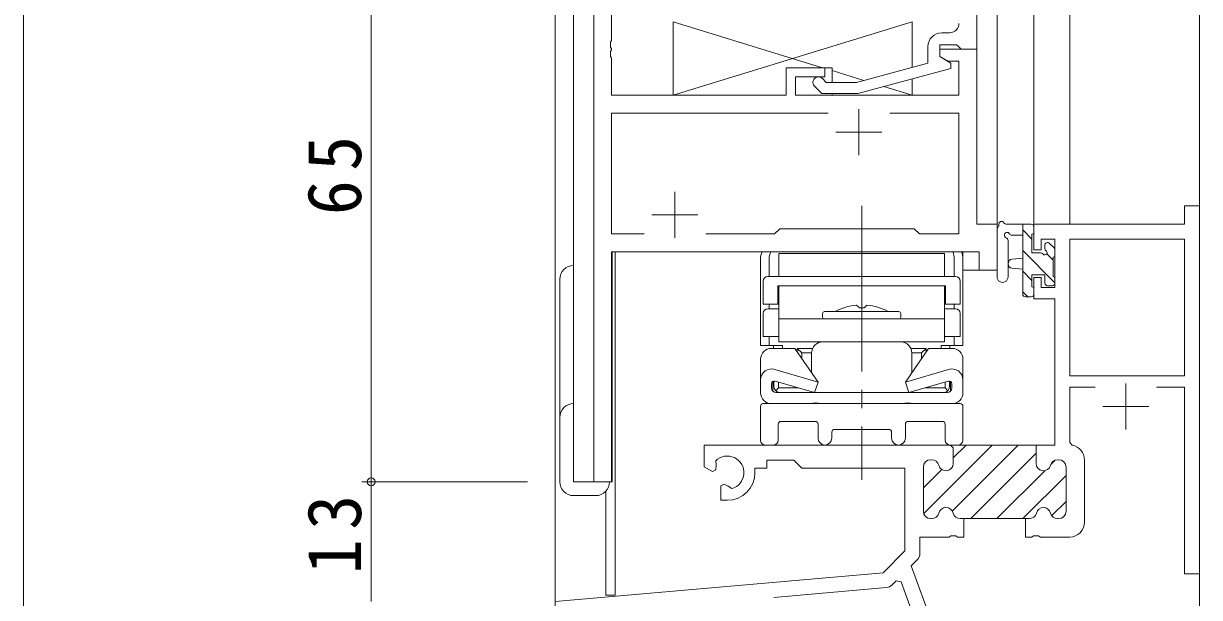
# Model space of a CAD drawing. Units: millimetres, scale not verified. Extents: x -594 to 199, y -420 to 144.
# Drawn here: x -591.2 to -463.4, y -317.7 to -255.3 of the extents above; entities that cross this region are included whole.
import ezdxf

# ---------------------------------------------------------------- set-up
doc = ezdxf.new("R2010")
doc.units = ezdxf.units.MM
doc.header["$LTSCALE"] = 2
doc.linetypes.add('CHAIN2', pattern=[12, 9, -1, 1, -1])
for name, color, linetype, lineweight in [('0-1_YKK_ZWAK', 7, 'Continuous', 9), ('0-3_YKK_11', 7, 'Continuous', 9), ('0-4_YKK_12', 2, 'Continuous', 9), ('0-5_YKK_13', 4, 'Continuous', 9), ('0-7_YKK_D', 6, 'Continuous', 9)]:
    doc.layers.add(name, color=color, linetype=linetype, lineweight=lineweight)
doc.styles.add('ＭＳ ゴシック', font='')
doc.styles.get('ＭＳ ゴシック').set_extended_font_data('MS Gothic')

msp = doc.modelspace()

# ---------------------------------------------------------------- linework, layer by layer
at = {"layer": '0-1_YKK_ZWAK'}
msp.add_line((-591.2, -383.6), (-591.2, 141.4), dxfattribs=at)
at = {"layer": '0-3_YKK_11'}
for p, q in [((-529.228, -240.116), (-529.228, -305.116)), ((-487.628, -258.116), (-487.628, -240.116)), ((-527.298, -257.158), (-527.298, -252.316)), ((-490.558, -256.316), (-491.428, -256.316)), ((-527.418, -257.341), (-527.298, -257.158)), ((-527.418, -257.891), (-527.418, -257.341)), ((-527.298, -258.074), (-527.418, -257.891)), ((-527.298, -258.158), (-527.298, -258.074)), ((-492.928, -257.816), (-492.928, -259.636)), ((-491.628, -257.616), (-489.828, -257.616)), ((-491.628, -258.916), (-491.628, -257.616)), ((-489.828, -257.616), (-489.628, -257.816)), ((-489.628, -257.816), (-489.328, -258.116)), ((-527.418, -258.341), (-527.298, -258.158)), ((-527.418, -258.891), (-527.418, -258.341)), ((-527.298, -259.074), (-527.418, -258.891)), ((-527.298, -263.116), (-527.298, -259.074)), ((-491.628, -258.116), (-491.628, -258.916)), ((-487.628, -258.116), (-491.628, -258.116)), ((-490.428, -259.609), (-491.628, -258.916)), ((-491.628, -258.916), (-490.762, -259.416)), ((-489.328, -258.116), (-487.628, -258.116)), ((-487.628, -277.116), (-487.628, -258.116)), ((-508.328, -260.116), (-508.328, -263.116)), ((-504.128, -260.116), (-508.328, -260.116)), ((-504.128, -261.116), (-504.128, -260.116)), ((-492.928, -259.636), (-500.689, -261.716)), ((-500.531, -262.916), (-490.428, -260.209)), ((-490.762, -259.416), (-489.558, -259.416)), ((-490.428, -260.209), (-490.428, -259.609)), ((-489.558, -259.416), (-489.558, -263.116)), ((-507.328, -261.116), (-504.128, -261.116)), ((-507.328, -263.116), (-507.328, -261.116)), ((-503.979, -261.716), (-504.403, -261.292)), ((-500.689, -261.716), (-503.979, -261.716)), ((-508.328, -263.116), (-527.298, -263.116)), ((-489.558, -263.116), (-507.328, -263.116)), ((-505.252, -262.14), (-504.476, -262.916)), ((-504.476, -262.916), (-500.531, -262.916)), ((-527.298, -265.046), (-527.298, -278.186)), ((-503.778, -265.046), (-527.298, -265.046)), ((-503.778, -265.046), (-527.298, -265.046)), ((-500.428, -264.616), (-500.428, -269.616)), ((-489.558, -265.046), (-497.077, -265.046)), ((-489.558, -278.186), (-489.558, -265.046)), ((-502.928, -267.116), (-497.928, -267.116)), ((-520.428, -273.616), (-520.428, -278.616)), ((-465.058, -275.116), (-465.058, -277.116)), ((-463.428, -275.116), (-465.058, -275.116)), ((-463.428, -315.116), (-463.428, -275.116)), ((-522.928, -276.116), (-517.928, -276.116)), ((-485.428, -277.116), (-487.628, -277.116)), ((-485.428, -282.116), (-485.428, -277.116)), ((-481.428, -277.116), (-481.428, -279.916)), ((-465.058, -277.116), (-481.428, -277.116)), ((-527.298, -278.186), (-523.778, -278.186)), ((-517.077, -278.186), (-509.598, -278.186)), ((-509.598, -278.186), (-509.028, -277.616)), ((-509.028, -277.616), (-494.428, -277.616)), ((-494.428, -277.616), (-493.858, -278.186)), ((-493.858, -278.186), (-489.558, -278.186)), ((-480.628, -278.746), (-479.128, -278.746)), ((-480.628, -279.916), (-480.628, -278.746)), ((-479.128, -278.746), (-479.128, -284.016)), ((-477.498, -278.746), (-465.058, -278.746)), ((-477.498, -293.616), (-477.498, -278.746)), ((-465.058, -278.746), (-465.058, -293.616)), ((-527.298, -280.116), (-487.358, -280.116)), ((-527.298, -305.116), (-527.298, -280.116)), ((-487.358, -280.116), (-487.358, -282.116)), ((-481.428, -279.916), (-480.628, -279.916)), ((-487.358, -282.116), (-485.428, -282.116)), ((-481.428, -282.916), (-481.428, -285.216)), ((-480.628, -282.916), (-481.428, -282.916)), ((-480.628, -284.016), (-480.628, -282.916)), ((-479.128, -284.016), (-480.628, -284.016)), ((-481.428, -285.216), (-479.128, -285.216)), ((-479.128, -285.216), (-479.128, -301.116)), ((-465.058, -293.616), (-477.498, -293.616)), ((-477.498, -294.816), (-474.764, -294.816)), ((-477.498, -300.845), (-477.498, -294.816)), ((-471.428, -294.416), (-471.428, -299.416)), ((-468.091, -294.816), (-465.058, -294.816)), ((-468.091, -294.816), (-465.058, -294.816)), ((-465.058, -294.816), (-465.058, -315.116)), ((-473.928, -296.916), (-468.928, -296.916)), ((-517.228, -301.116), (-490.478, -301.116)), ((-517.228, -303.481), (-517.228, -301.116)), ((-493.389, -308.562), (-485.942, -301.116)), ((-490.478, -301.116), (-481.178, -301.116)), ((-490.178, -301.416), (-490.478, -301.116)), ((-490.296, -308.298), (-483.114, -301.116)), ((-490.178, -302.523), (-488.771, -301.116)), ((-490.178, -301.416), (-490.178, -303.116)), ((-481.178, -301.116), (-481.178, -303.116)), ((-481.178, -301.116), (-481.178, -303.116)), ((-479.128, -301.116), (-481.178, -301.116)), ((-477.25, -301.14), (-477.498, -300.845)), ((-510.428, -302.746), (-510.428, -303.616)), ((-507.498, -302.746), (-510.428, -302.746)), ((-506.628, -303.616), (-507.498, -302.746)), ((-492.527, -302.716), (-492.628, -302.716)), ((-492.628, -302.716), (-492.527, -302.716)), ((-488.285, -309.116), (-481.178, -302.008)), ((-479.578, -303.237), (-479.107, -302.766)), ((-478.828, -302.716), (-478.728, -302.716)), ((-478.828, -302.716), (-478.728, -302.716)), ((-475.928, -309.516), (-475.928, -302.716)), ((-516.328, -304.001), (-517.228, -303.481)), ((-515.978, -303.799), (-516.328, -304.001)), ((-515.992, -302.835), (-515.955, -303.294)), ((-515.955, -303.294), (-515.978, -303.799)), ((-511.728, -303.616), (-511.728, -304.116)), ((-510.428, -303.616), (-511.728, -303.616)), ((-495.428, -303.616), (-506.628, -303.616)), ((-495.428, -312.616), (-495.428, -303.616)), ((-493.428, -303.516), (-493.428, -308.316)), ((-493.428, -308.316), (-493.428, -303.516)), ((-493.428, -305.773), (-491.43, -303.776)), ((-485.457, -309.116), (-480.246, -303.905)), ((-477.928, -303.516), (-477.928, -308.316)), ((-477.928, -303.516), (-477.928, -308.316)), ((-529.228, -305.116), (-527.298, -305.116)), ((-515.428, -305.559), (-515.078, -305.357)), ((-515.078, -305.357), (-514.629, -305.59)), ((-482.629, -309.116), (-477.928, -304.415)), ((-515.428, -307.116), (-515.428, -305.559)), ((-514.629, -305.59), (-514.251, -305.852)), ((-514.728, -307.116), (-515.428, -307.116)), ((-479.473, -308.789), (-477.928, -307.243)), ((-492.628, -309.116), (-492.527, -309.116)), ((-492.527, -309.116), (-492.628, -309.116)), ((-489.428, -309.116), (-489.028, -309.116)), ((-489.028, -309.116), (-489.428, -309.116)), ((-489.028, -309.116), (-489.028, -311.116)), ((-482.328, -309.116), (-489.028, -309.116)), ((-481.927, -309.116), (-482.328, -309.116)), ((-482.328, -309.116), (-482.328, -311.116)), ((-481.927, -309.116), (-482.328, -309.116)), ((-478.728, -309.116), (-478.828, -309.116)), ((-478.728, -309.116), (-478.828, -309.116)), ((-493.798, -311.116), (-493.798, -312.877)), ((-490.636, -311.116), (-493.798, -311.116)), ((-490.453, -310.996), (-490.636, -311.116)), ((-489.903, -310.996), (-490.453, -310.996)), ((-489.719, -311.116), (-489.903, -310.996)), ((-489.028, -311.116), (-489.719, -311.116)), ((-482.328, -311.116), (-481.636, -311.116)), ((-481.636, -311.116), (-481.453, -310.996)), ((-481.453, -310.996), (-480.903, -310.996)), ((-480.903, -310.996), (-480.719, -311.116)), ((-480.719, -311.116), (-477.528, -311.116)), ((-497.812, -315), (-495.428, -312.616)), ((-494.09, -313.584), (-494.742, -314.236)), ((-494.742, -314.236), (-492.146, -321.368)), ((-533.428, -318.116), (-497.812, -315)), ((-465.058, -315.116), (-463.428, -315.116)), ((-497.441, -316.604), (-509.694, -317.676)), ((-496.375, -315.869), (-496.821, -316.315)), ((-495.84, -315.987), (-496.375, -315.869)), ((-494.236, -320.394), (-495.84, -315.987))]:
    msp.add_line(p, q, dxfattribs=at)
for points in [[(-490.178, -301.416), (-490.478, -301.116), (-490.178, -301.416)], [(-490.178, -301.416), (-490.178, -303.116), (-490.178, -301.416)]]:
    msp.add_lwpolyline(points, dxfattribs=at)
for centre, radius, start, end in [((-490.558, -255.316), 1, 270, 359.99998), ((-491.428, -257.816), 1.5, 90, 179.99998), ((-504.828, -261.716), 0.6, 44.99998, 225), ((-477.528, -302.716), 1.6, 359.99998, 79.99789), ((-514.728, -304.116), 1.8, 285.36687, 134.63312), ((-492.628, -303.516), 0.8, 90, 179.99998), ((-492.628, -303.516), 0.8, 90, 179.99998), ((-492.527, -303.516), 0.8, 14.47748, 89.99997), ((-492.527, -303.516), 0.8, 14.47748, 89.99997), ((-478.828, -303.516), 0.8, 90.00002, 165.52251), ((-478.828, -303.516), 0.8, 90.00002, 165.52251), ((-478.728, -303.516), 0.8, 0, 89.99998), ((-478.728, -303.516), 0.8, 0, 89.99998), ((-490.978, -303.116), 0.8, 194.47751, 359.99998), ((-490.978, -303.116), 0.8, 194.47751, 359.99998), ((-480.378, -303.116), 0.8, 180, 345.52248), ((-480.378, -303.116), 0.8, 180, 345.52248), ((-514.728, -304.116), 3, 270, 359.99998), ((-490.978, -308.716), 0.8, 14.47751, 165.52248), ((-490.978, -308.716), 0.8, 14.47751, 165.52248), ((-480.378, -308.716), 0.8, 14.47751, 165.52248), ((-480.378, -308.716), 0.8, 14.47751, 165.52248), ((-492.628, -308.316), 0.8, 180, 269.99998), ((-492.628, -308.316), 0.8, 180, 269.99998), ((-492.527, -308.316), 0.8, 270.00002, 345.52251), ((-492.527, -308.316), 0.8, 270.00002, 345.52251), ((-489.428, -308.316), 0.8, 194.47748, 269.99997), ((-489.428, -308.316), 0.8, 194.47748, 269.99997), ((-481.927, -308.316), 0.8, 270.00002, 345.52251), ((-481.927, -308.316), 0.8, 270.00002, 345.52251), ((-478.828, -308.316), 0.8, 194.47748, 269.99997), ((-478.828, -308.316), 0.8, 194.47748, 269.99997), ((-478.728, -308.316), 0.8, 270, 359.99998), ((-478.728, -308.316), 0.8, 270, 359.99998), ((-477.528, -309.516), 1.6, 270, 359.99998), ((-494.798, -312.877), 1, 314.99998, 359.99998), ((-497.528, -315.608), 1, 274.99998, 315.00002)]:
    msp.add_arc(centre, radius, start, end, dxfattribs=at)
at = {"layer": '0-4_YKK_12'}
for p, q in [((-533.428, -138.116), (-533.428, -330.116)), ((-531.428, -138.116), (-531.428, -305.116)), ((-485.428, -282.116), (-485.428, -138.116)), ((-481.428, -138.116), (-481.428, -277.116)), ((-477.528, -138.116), (-477.528, -277.116)), ((-463.428, -138.116), (-463.428, -330.116)), ((-529.228, -305.116), (-529.228, -240.116)), ((-477.528, -277.116), (-481.428, -277.116)), ((-527.228, -280.116), (-489.928, -280.116)), ((-527.228, -305.116), (-527.228, -280.116)), ((-526.928, -280.116), (-526.928, -317.416)), ((-489.127, -282.116), (-489.127, -280.116)), ((-489.127, -282.116), (-485.428, -282.116)), ((-531.428, -305.116), (-527.228, -305.116)), ((-527.928, -306.136), (-527.928, -317.416)), ((-526.928, -317.416), (-527.928, -317.416))]:
    msp.add_line(p, q, dxfattribs=at)
at = {"layer": '0-5_YKK_13'}
for p, q in [((-494.628, -255.116), (-520.628, -263.116)), ((-520.628, -255.116), (-504.378, -260.116)), ((-520.628, -255.116), (-520.628, -263.116)), ((-494.628, -260.092), (-494.628, -255.116)), ((-508.328, -260.116), (-503.328, -260.116)), ((-508.328, -263.116), (-508.328, -260.116)), ((-503.328, -260.116), (-503.328, -261.716)), ((-503.328, -260.439), (-499.881, -261.5)), ((-494.628, -263.116), (-494.628, -261.334)), ((-520.628, -263.116), (-508.328, -263.116)), ((-503.328, -262.916), (-503.328, -263.116)), ((-503.328, -262.916), (-503.328, -263.116)), ((-503.328, -263.116), (-494.628, -263.116)), ((-497.723, -262.164), (-494.628, -263.116)), ((-481.728, -277.116), (-484.408, -277.116)), ((-482.628, -277.116), (-482.628, -284.716)), ((-485.428, -282.844), (-485.428, -277.682)), ((-483.808, -278.316), (-482.628, -278.316)), ((-481.628, -278.733), (-482.628, -277.733)), ((-481.628, -280.216), (-481.628, -278.216)), ((-481.428, -278.016), (-481.428, -277.416)), ((-484.228, -282.844), (-484.225, -278.883)), ((-480.228, -279.416), (-480.228, -279.755)), ((-479.215, -279.704), (-479.715, -279.204)), ((-511.127, -280.916), (-511.127, -290.316)), ((-489.294, -280.116), (-510.96, -280.116)), ((-510.177, -280.916), (-510.177, -282.816)), ((-509.127, -280.316), (-491.127, -280.316)), ((-509.127, -282.816), (-509.127, -280.316)), ((-491.127, -280.316), (-491.127, -282.816)), ((-490.077, -280.916), (-490.077, -282.816)), ((-489.127, -280.916), (-489.127, -290.316)), ((-482.628, -280.816), (-483.772, -280.918)), ((-479.128, -283.478), (-482.628, -279.978)), ((-480.689, -280.216), (-481.628, -280.216)), ((-479.328, -281.033), (-480.014, -280.346)), ((-479.328, -282.816), (-479.328, -280.716)), ((-479.128, -280.516), (-479.128, -279.916)), ((-531.428, -281.616), (-531.428, -305.116)), ((-482.628, -282.016), (-483.772, -281.914)), ((-481.628, -283.223), (-482.628, -282.223)), ((-532.928, -305.116), (-532.928, -283.116)), ((-510.827, -285.816), (-510.827, -283.316)), ((-510.327, -282.816), (-489.927, -282.816)), ((-491.127, -282.816), (-509.127, -282.816)), ((-489.427, -285.816), (-489.427, -283.316)), ((-481.628, -282.616), (-480.228, -282.616)), ((-481.628, -283.916), (-481.628, -282.616)), ((-480.228, -282.616), (-480.228, -283.516)), ((-479.128, -283.516), (-479.128, -283.016)), ((-509.227, -283.816), (-491.027, -283.816)), ((-509.227, -285.816), (-509.227, -283.816)), ((-509.127, -283.816), (-491.127, -283.816)), ((-509.127, -283.816), (-509.127, -289.916)), ((-491.127, -289.916), (-491.127, -283.816)), ((-491.027, -283.816), (-491.027, -285.816)), ((-482.08, -285.016), (-482.628, -284.468)), ((-481.428, -284.716), (-481.428, -284.116)), ((-479.928, -283.816), (-479.428, -283.816)), ((-510.827, -285.816), (-509.127, -285.816)), ((-510.177, -285.816), (-510.177, -286.316)), ((-500.677, -285.916), (-500.377, -286.216)), ((-491.127, -285.816), (-489.427, -285.816)), ((-490.077, -285.816), (-490.077, -286.316)), ((-482.328, -285.016), (-481.728, -285.016)), ((-510.827, -289.316), (-510.827, -286.816)), ((-510.327, -286.316), (-509.127, -286.316)), ((-491.127, -287.416), (-509.127, -287.416)), ((-504.377, -286.816), (-504.377, -287.216)), ((-496.077, -286.616), (-504.177, -286.616)), ((-495.877, -287.216), (-495.877, -286.816)), ((-491.127, -286.316), (-489.927, -286.316)), ((-489.427, -289.316), (-489.427, -286.816)), ((-510.827, -289.316), (-509.127, -289.316)), ((-510.177, -289.316), (-510.177, -290.316)), ((-509.127, -289.916), (-491.127, -289.916)), ((-504.377, -289.916), (-495.877, -289.916)), ((-491.127, -289.316), (-489.427, -289.316)), ((-490.077, -289.316), (-490.077, -290.316)), ((-508.747, -290.316), (-511.127, -290.316)), ((-507.377, -290.616), (-509.927, -290.616)), ((-509.697, -290.316), (-509.697, -290.616)), ((-508.747, -290.316), (-508.747, -290.616)), ((-505.468, -290.616), (-507.127, -290.616)), ((-506.627, -291.116), (-507.127, -290.616)), ((-507.127, -290.982), (-507.127, -290.616)), ((-505.577, -291.116), (-506.627, -291.116)), ((-506.627, -291.116), (-506.627, -291.714)), ((-505.577, -291.116), (-505.577, -293.252)), ((-493.127, -290.616), (-494.786, -290.616)), ((-494.677, -291.116), (-494.677, -293.252)), ((-493.627, -291.116), (-493.627, -291.714)), ((-493.127, -290.982), (-493.127, -290.616)), ((-490.327, -290.616), (-492.877, -290.616)), ((-491.507, -290.616), (-491.507, -290.316)), ((-491.507, -290.316), (-489.127, -290.316)), ((-490.557, -290.316), (-490.557, -290.616)), ((-511.127, -295.416), (-511.127, -291.816)), ((-489.127, -291.816), (-489.127, -295.416)), ((-504.877, -294.276), (-509.551, -292.906)), ((-495.377, -294.276), (-490.703, -292.906)), ((-509.927, -294.461), (-509.927, -294.916)), ((-509.777, -294.201), (-509.777, -295.273)), ((-509.677, -294.716), (-509.677, -294.165)), ((-509.177, -294.916), (-509.472, -295.211)), ((-509.177, -294.916), (-509.177, -294.293)), ((-506.979, -294.916), (-509.177, -294.916)), ((-491.077, -294.916), (-493.276, -294.916)), ((-491.077, -294.916), (-491.077, -294.279)), ((-491.077, -294.916), (-490.782, -295.211)), ((-490.577, -294.716), (-490.577, -294.165)), ((-490.477, -295.273), (-490.477, -294.201)), ((-490.327, -294.461), (-490.327, -294.916)), ((-490.827, -295.416), (-509.427, -295.416)), ((-508.977, -295.416), (-505.577, -295.416)), ((-505.577, -295.322), (-505.577, -295.416)), ((-494.677, -295.322), (-494.677, -295.416)), ((-494.677, -295.416), (-491.277, -295.416)), ((-511.127, -300.616), (-511.127, -296.916)), ((-510.827, -296.616), (-489.427, -296.616)), ((-505.726, -296.616), (-509.927, -296.616)), ((-495.726, -296.616), (-504.528, -296.616)), ((-490.327, -296.616), (-494.528, -296.616)), ((-489.127, -296.916), (-489.127, -300.616)), ((-509.197, -298.846), (-509.197, -300.616)), ((-505.177, -298.546), (-508.897, -298.546)), ((-504.877, -300.366), (-504.877, -298.846)), ((-495.377, -298.846), (-495.377, -300.366)), ((-491.357, -298.546), (-495.077, -298.546)), ((-491.057, -300.616), (-491.057, -298.846)), ((-503.377, -299.716), (-503.377, -300.366)), ((-497.177, -299.416), (-503.077, -299.416)), ((-496.877, -300.366), (-496.877, -299.716)), ((-509.697, -301.116), (-510.627, -301.116)), ((-489.627, -301.116), (-490.557, -301.116)), ((-531.428, -305.116), (-527.528, -305.116)), ((-529.028, -306.616), (-531.428, -306.616))]:
    msp.add_line(p, q, dxfattribs=at)
at = {"layer": '0-5_YKK_13', "linetype": 'CHAIN2'}
msp.add_line((-500.127, -275.116), (-500.127, -304.916), dxfattribs=at)
at = {"layer": '0-5_YKK_13'}
for points in [[(-499.577, -285.916), (-499.877, -286.216), (-500.377, -286.216)], [(-507.377, -290.616), (-504.877, -294.276), (-505.253, -295.416), (-509.533, -294.176)], [(-492.877, -290.616), (-495.377, -294.276), (-495.001, -295.416), (-490.721, -294.176)], [(-493.127, -290.616), (-493.627, -291.116), (-494.677, -291.116)]]:
    msp.add_lwpolyline(points, dxfattribs=at)
for centre, radius, start, end in [((-485.518, -277.226), 0.3, 310.52878, 10.52878), ((-484.928, -277.116), 0.3, 30, 190.52878), ((-484.408, -276.816), 0.3, 210, 270), ((-481.728, -277.416), 0.3, 0, 90), ((-485.128, -277.682), 0.3, 130.52878, 180), ((-484.328, -278.316), 0.3, 30, 250.81024), ((-483.808, -278.016), 0.3, 210, 270), ((-481.628, -278.016), 0.2, 270, 0), ((-484.525, -278.883), 0.3, 359.95976, 70.81024), ((-479.928, -279.416), 0.3, 45, 180), ((-479.928, -279.755), 0.3, 180, 236.94426), ((-479.428, -279.916), 0.3, 0, 45), ((-509.127, -280.916), 2, 156.42181, 180), ((-508.177, -280.916), 2, 156.42181, 180), ((-492.077, -280.916), 2, 0, 23.57817), ((-491.127, -280.916), 2, 0, 23.57817), ((-483.728, -281.416), 0.5, 95.09206, 264.90793), ((-480.689, -280.516), 0.3, 33.05573, 90), ((-480.228, -280.216), 0.25, 213.05573, 56.94426), ((-479.328, -280.516), 0.2, 270, 0), ((-531.428, -283.116), 1.5, 90, 180), ((-510.327, -283.316), 0.5, 90, 180), ((-489.927, -283.316), 0.5, 0, 90), ((-484.828, -282.844), 0.6, 179.95976, 359.95976), ((-479.928, -283.516), 0.3, 180, 270), ((-479.428, -283.516), 0.3, 270, 0), ((-479.328, -283.016), 0.2, 0, 90), ((-482.328, -284.716), 0.3, 180, 270), ((-481.728, -284.716), 0.3, 270, 0), ((-481.628, -284.116), 0.2, 0, 90), ((-500.123, -291.974), 6.083, 95.23132, 118.26506), ((-500.132, -291.974), 6.083, 61.73492, 84.76866), ((-510.327, -286.816), 0.5, 90, 180), ((-504.177, -286.816), 0.2, 90, 180), ((-504.177, -287.216), 0.2, 180, 270), ((-496.077, -286.816), 0.2, 0, 90), ((-496.077, -287.216), 0.2, 270, 0), ((-489.927, -286.816), 0.5, 0, 90), ((-504.377, -291.116), 1.2, 90, 180), ((-495.877, -291.116), 1.2, 0, 90), ((-509.927, -291.816), 1.2, 90, 180), ((-490.327, -291.816), 1.2, 0, 90), ((-509.927, -294.046), 1.2, 71.74316, 180), ((-490.327, -294.046), 1.2, 0, 108.25682), ((-509.627, -294.461), 0.3, 71.74316, 180), ((-509.427, -294.916), 0.5, 180, 270), ((-508.977, -294.716), 0.7, 180, 270), ((-491.277, -294.716), 0.7, 270, 0), ((-490.827, -294.916), 0.5, 270, 0), ((-490.627, -294.461), 0.3, 0, 108.25682), ((-509.927, -295.416), 1.2, 180, 270), ((-490.327, -295.416), 1.2, 270, 0), ((-531.428, -298.116), 1.5, 90, 180), ((-510.827, -296.916), 0.3, 90, 180), ((-505.127, -299.146), 2.6, 76.67462, 103.32536), ((-495.127, -299.146), 2.6, 76.67462, 103.32536), ((-489.427, -296.916), 0.3, 0, 90), ((-508.897, -298.846), 0.3, 90, 180), ((-505.177, -298.846), 0.3, 0, 90), ((-495.077, -298.846), 0.3, 90, 180), ((-491.357, -298.846), 0.3, 0, 90), ((-503.077, -299.716), 0.3, 90, 180), ((-497.177, -299.716), 0.3, 0, 90), ((-510.627, -300.616), 0.5, 180, 270), ((-509.697, -300.616), 0.5, 270, 0), ((-504.127, -300.366), 0.75, 180, 0), ((-496.127, -300.366), 0.75, 180, 0), ((-490.557, -300.616), 0.5, 180, 270), ((-489.627, -300.616), 0.5, 270, 0), ((-531.428, -305.116), 1.5, 180, 270), ((-529.028, -305.116), 1.5, 270, 0)]:
    msp.add_arc(centre, radius, start, end, dxfattribs=at)
at = {"layer": '0-7_YKK_D'}
for p, q in [((-553.428, -305.116), (-553.428, -240.116)), ((-536.428, -305.116), (-554.428, -305.116)), ((-536.428, -305.116), (-554.428, -305.116)), ((-553.428, -318.116), (-553.428, -305.116))]:
    msp.add_line(p, q, dxfattribs=at)
msp.add_circle((-553.428, -305.116), 0.425, dxfattribs=at)
msp.add_circle((-553.428, -305.116), 0.425, dxfattribs=at)

# ---------------------------------------------------------------- texts
at = {"layer": '0-7_YKK_D', "color": 7, "char_height": 5.865, "attachment_point": 7, "rotation": 90, "style": 'ＭＳ ゴシック'}
for s, insert in [('\\T1.27;\\W0.95;65', (-554.428, -276.136)), ('\\T1.27;\\W0.95;13', (-554.428, -315.136))]:
    msp.add_mtext(s, dxfattribs=dict(at, insert=insert))

doc.saveas('drawing.dxf')
